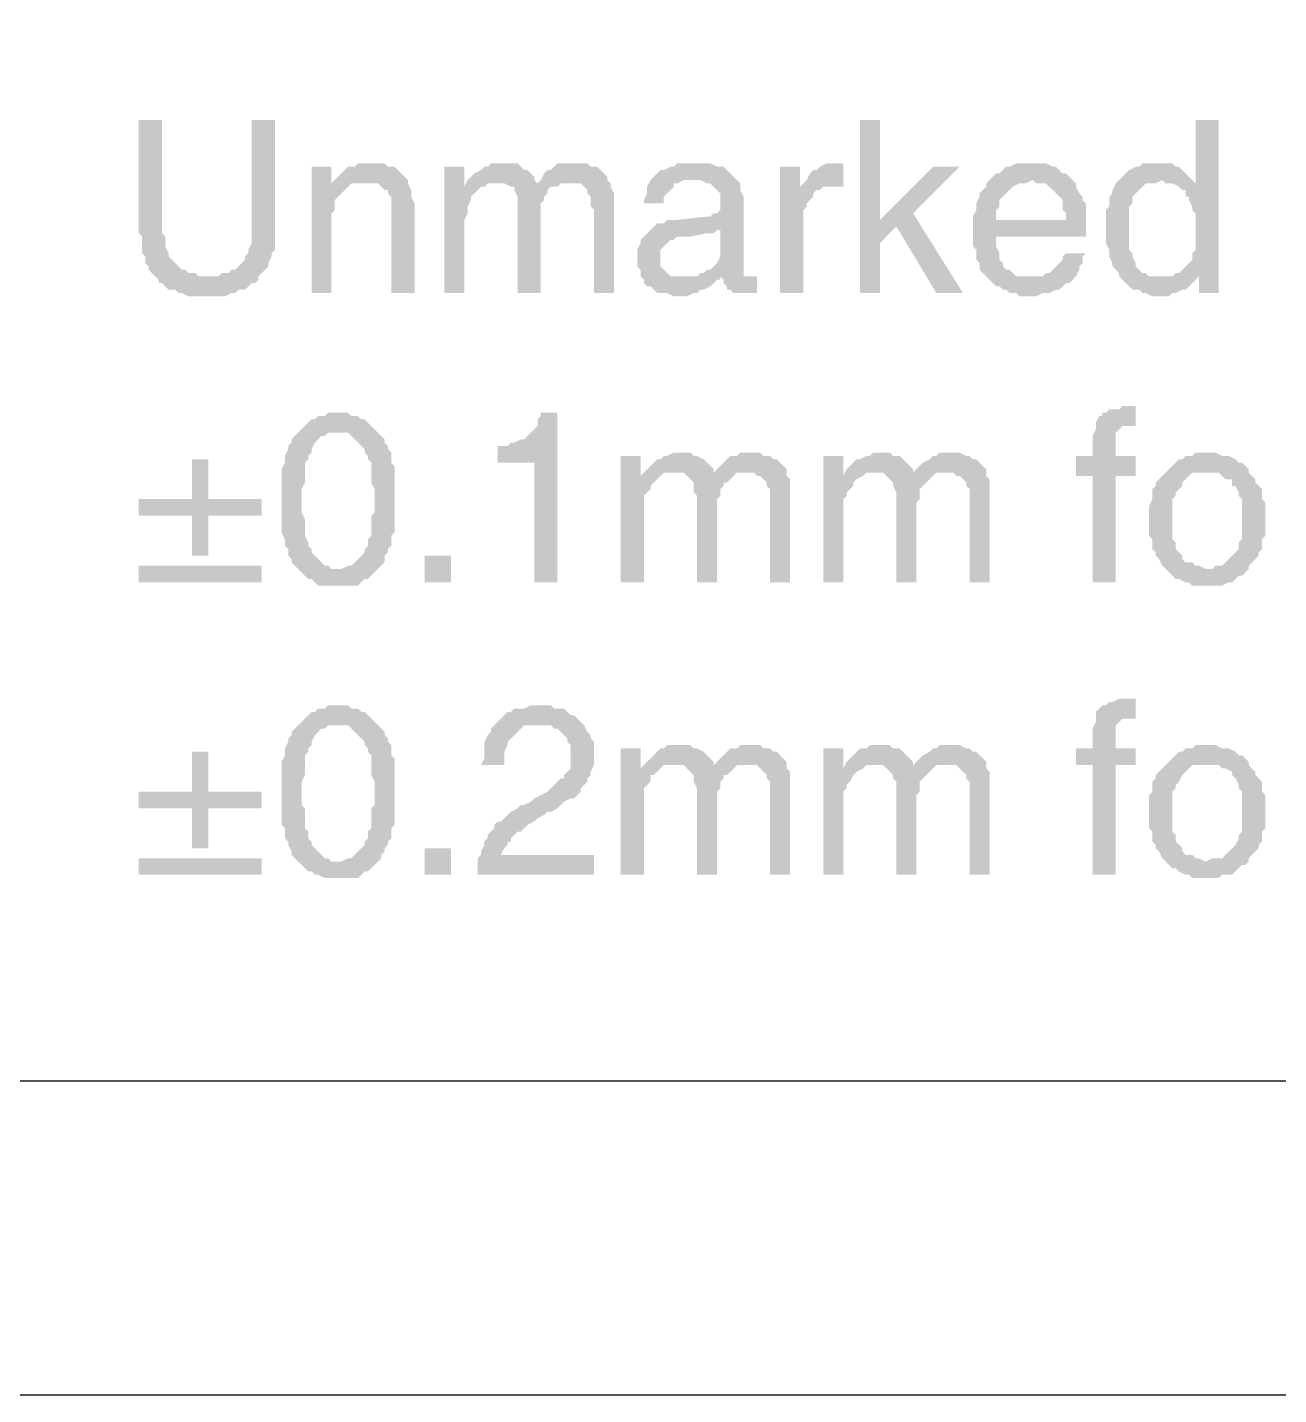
# Model space of a CAD drawing. Header units: inches. Extents: x 3613 to 8393, y -2205 to -794.
# Drawn here: x 8290.45 to 8307.44, y -1185.65 to -1167.08 of the extents above; entities that cross this region are included whole.
import ezdxf

# ---------------------------------------------------------------- set-up
doc = ezdxf.new("R2010")
doc.units = ezdxf.units.IN
doc.header["$MEASUREMENT"] = 0

msp = doc.modelspace()

# ---------------------------------------------------------------- hatches: boundary and pattern name
at = {"transparency": 33554559}
for points in [[(8292.28, -1168.343), (8291.964, -1168.343), (8291.964, -1169.878), (8292.009, -1169.923), (8292.009, -1170.149), (8292.054, -1170.194), (8292.054, -1170.284), (8292.1, -1170.329), (8292.1, -1170.374), (8292.145, -1170.419), (8292.19, -1170.464), (8292.912, -1170.464), (8292.777, -1170.464), (8292.731, -1170.419), (8292.641, -1170.419), (8292.596, -1170.374), (8292.551, -1170.374), (8292.506, -1170.329), (8292.461, -1170.284), (8292.461, -1170.284), (8292.415, -1170.239), (8292.37, -1170.194), (8292.37, -1170.149), (8292.325, -1170.058), (8292.325, -1169.923), (8292.28, -1169.878), (8292.28, -1169.787)], [(8293.815, -1168.343), (8293.499, -1168.343), (8293.499, -1170.013), (8293.454, -1170.103), (8293.454, -1170.149), (8293.408, -1170.194), (8293.408, -1170.239), (8293.363, -1170.284), (8293.318, -1170.329), (8293.273, -1170.374), (8293.228, -1170.374), (8293.183, -1170.419), (8293.092, -1170.419), (8293.047, -1170.464), (8292.19, -1170.464), (8292.235, -1170.51), (8292.235, -1170.555), (8292.28, -1170.555), (8292.325, -1170.6), (8292.37, -1170.645), (8292.461, -1170.645), (8292.506, -1170.69), (8292.551, -1170.69), (8292.641, -1170.735), (8293.138, -1170.735), (8293.228, -1170.69), (8293.273, -1170.69), (8293.318, -1170.645), (8293.408, -1170.645), (8293.454, -1170.6), (8293.499, -1170.555), (8293.544, -1170.555), (8293.589, -1170.51), (8293.589, -1170.464), (8293.634, -1170.419), (8293.679, -1170.374), (8293.724, -1170.329), (8293.724, -1170.284), (8293.769, -1170.194), (8293.769, -1170.149), (8293.815, -1170.103), (8293.815, -1169.833)], [(8302.029, -1168.343), (8301.758, -1168.343), (8301.758, -1170.69), (8302.029, -1170.69), (8302.029, -1170.013), (8302.254, -1169.787), (8302.029, -1169.697)], [(8306.632, -1168.343), (8306.316, -1168.343), (8306.316, -1169.201), (8306.091, -1169.246), (8306.136, -1169.291), (8306.181, -1169.291), (8306.181, -1169.381), (8306.226, -1169.381), (8306.226, -1169.426), (8306.271, -1169.517), (8306.271, -1169.562), (8306.316, -1169.607), (8306.316, -1170.103), (8306.271, -1170.149), (8306.271, -1170.239), (8306.226, -1170.284), (8306.181, -1170.329), (8306.181, -1170.329), (8306.136, -1170.374), (8306.091, -1170.419), (8306.045, -1170.419), (8306.361, -1170.464), (8306.361, -1170.69), (8306.632, -1170.69)], [(8294.582, -1168.975), (8294.311, -1168.975), (8294.311, -1170.69), (8294.582, -1170.69), (8294.582, -1169.742), (8294.582, -1169.607), (8294.627, -1169.562), (8294.627, -1169.426), (8294.672, -1169.381), (8294.717, -1169.336), (8294.717, -1169.336), (8294.762, -1169.291), (8294.807, -1169.246), (8294.582, -1169.201)], [(8295.078, -1168.93), (8294.943, -1168.93), (8294.898, -1168.975), (8294.807, -1168.975), (8294.762, -1169.02), (8294.717, -1169.065), (8294.672, -1169.111), (8294.627, -1169.156), (8294.582, -1169.201), (8294.807, -1169.246), (8294.853, -1169.201), (8295.033, -1169.201), (8295.62, -1169.156), (8295.575, -1169.111), (8295.53, -1169.065), (8295.53, -1169.065), (8295.484, -1169.02), (8295.439, -1168.975), (8295.349, -1168.975), (8295.304, -1168.93), (8295.169, -1168.93)], [(8296.387, -1168.975), (8296.116, -1168.975), (8296.116, -1170.69), (8296.387, -1170.69), (8296.387, -1169.697), (8296.432, -1169.607), (8296.432, -1169.517), (8296.477, -1169.426), (8296.477, -1169.381), (8296.523, -1169.336), (8296.568, -1169.291), (8296.613, -1169.246), (8296.658, -1169.246), (8296.387, -1169.246)], [(8296.884, -1168.93), (8296.748, -1168.93), (8296.703, -1168.975), (8296.658, -1168.975), (8296.613, -1169.02), (8296.523, -1169.065), (8296.477, -1169.111), (8296.432, -1169.156), (8296.387, -1169.246), (8296.658, -1169.246), (8296.703, -1169.201), (8296.838, -1169.201), (8297.335, -1169.156), (8297.335, -1169.111), (8297.29, -1169.065), (8297.245, -1169.02), (8297.199, -1169.02), (8297.154, -1168.975), (8297.109, -1168.93), (8296.974, -1168.93)], [(8297.831, -1168.93), (8297.651, -1168.93), (8297.606, -1168.975), (8297.561, -1169.02), (8297.515, -1169.02), (8297.47, -1169.065), (8297.425, -1169.156), (8297.38, -1169.201), (8296.929, -1169.201), (8297.019, -1169.246), (8297.064, -1169.246), (8297.064, -1169.291), (8297.109, -1169.381), (8297.109, -1170.69), (8297.425, -1170.69), (8297.425, -1169.697), (8297.425, -1169.472), (8297.47, -1169.426), (8297.47, -1169.381), (8297.515, -1169.336), (8297.515, -1169.291), (8297.561, -1169.246), (8297.651, -1169.246), (8297.696, -1169.201), (8297.831, -1169.201), (8298.328, -1169.156), (8298.328, -1169.111), (8298.283, -1169.065), (8298.283, -1169.065), (8298.238, -1169.02), (8298.192, -1168.975), (8298.102, -1168.975), (8298.057, -1168.93), (8297.922, -1168.93)], [(8299.546, -1168.93), (8299.276, -1168.93), (8299.23, -1168.975), (8299.185, -1168.975), (8299.095, -1169.02), (8299.05, -1169.02), (8299.005, -1169.065), (8299.005, -1169.065), (8298.96, -1169.111), (8298.915, -1169.156), (8298.869, -1169.246), (8298.869, -1169.336), (8298.824, -1169.426), (8298.824, -1169.472), (8299.095, -1169.472), (8299.095, -1169.381), (8299.14, -1169.336), (8299.185, -1169.291), (8299.23, -1169.246), (8299.23, -1169.201), (8299.276, -1169.201), (8299.366, -1169.156), (8300.088, -1169.156), (8300.043, -1169.111), (8299.998, -1169.065), (8299.953, -1169.02), (8299.907, -1168.975), (8299.817, -1168.975), (8299.727, -1168.93), (8299.591, -1168.93)], [(8300.945, -1168.975), (8300.675, -1168.975), (8300.675, -1170.69), (8300.991, -1170.69), (8300.991, -1169.562), (8301.036, -1169.517), (8301.036, -1169.472), (8301.081, -1169.426), (8301.126, -1169.381), (8301.126, -1169.336), (8301.171, -1169.291), (8301.216, -1169.291), (8300.945, -1169.246)], [(8301.442, -1168.93), (8301.307, -1168.93), (8301.216, -1168.975), (8301.171, -1169.02), (8301.126, -1169.02), (8301.081, -1169.065), (8301.036, -1169.156), (8301.036, -1169.156), (8300.991, -1169.201), (8301.487, -1169.246), (8301.532, -1169.246), (8301.532, -1168.93), (8301.487, -1168.93)], [(8303.112, -1168.975), (8302.751, -1168.975), (8302.029, -1169.697), (8302.254, -1169.787), (8302.796, -1170.69), (8303.157, -1170.69), (8302.48, -1169.607)], [(8304.105, -1168.93), (8303.879, -1168.93), (8303.789, -1168.975), (8303.744, -1168.975), (8303.699, -1169.02), (8303.653, -1169.065), (8303.608, -1169.065), (8303.563, -1169.111), (8303.518, -1169.156), (8304.105, -1169.156), (8304.15, -1169.201), (8304.285, -1169.201), (8304.33, -1169.246), (8304.376, -1169.291), (8304.421, -1169.336), (8304.421, -1169.336), (8304.466, -1169.381), (8304.511, -1169.426), (8304.511, -1169.562), (8304.556, -1169.607), (8304.556, -1169.697), (8303.292, -1169.697), (8303.292, -1170.058), (8303.337, -1170.103), (8303.337, -1170.239), (8303.383, -1170.284), (8303.383, -1170.374), (8303.428, -1170.419), (8303.473, -1170.464), (8303.518, -1170.51), (8303.518, -1170.51), (8303.563, -1170.555), (8303.608, -1170.6), (8303.653, -1170.6), (8303.699, -1170.645), (8303.744, -1170.645), (8303.789, -1170.69), (8303.879, -1170.69), (8303.924, -1170.735), (8304.15, -1170.735), (8304.24, -1170.69), (8304.33, -1170.69), (8304.421, -1170.645), (8304.466, -1170.645), (8304.511, -1170.6), (8304.556, -1170.555), (8304.601, -1170.555), (8304.646, -1170.51), (8304.105, -1170.464), (8303.879, -1170.464), (8303.834, -1170.419), (8303.789, -1170.374), (8303.744, -1170.374), (8303.699, -1170.329), (8303.699, -1170.284), (8303.653, -1170.239), (8303.653, -1170.149), (8303.608, -1170.058), (8303.608, -1169.923), (8304.827, -1169.923), (8304.827, -1169.472), (8304.782, -1169.426), (8304.782, -1169.381), (8304.737, -1169.336), (8304.691, -1169.246), (8304.691, -1169.201), (8304.646, -1169.156), (8304.601, -1169.111), (8304.556, -1169.065), (8304.511, -1169.065), (8304.466, -1169.02), (8304.421, -1168.975), (8304.376, -1168.975), (8304.285, -1168.93), (8304.15, -1168.93)], [(8305.82, -1168.93), (8305.594, -1168.93), (8305.549, -1168.975), (8305.504, -1168.975), (8305.414, -1169.02), (8305.368, -1169.065), (8305.323, -1169.111), (8305.278, -1169.156), (8305.865, -1169.156), (8305.91, -1169.201), (8306, -1169.201), (8306.091, -1169.246), (8306.316, -1169.201), (8306.316, -1169.201), (8306.271, -1169.156), (8306.226, -1169.111), (8306.181, -1169.065), (8306.136, -1169.02), (8306.091, -1168.975), (8306.045, -1168.975), (8306, -1168.93), (8305.865, -1168.93)], [(8295.62, -1169.156), (8295.033, -1169.201), (8295.214, -1169.201), (8295.259, -1169.246), (8295.304, -1169.291), (8295.349, -1169.291), (8295.349, -1169.336), (8295.394, -1169.381), (8295.394, -1170.69), (8295.71, -1170.69), (8295.71, -1169.472), (8295.665, -1169.381), (8295.665, -1169.291), (8295.62, -1169.201)], [(8298.328, -1169.156), (8297.831, -1169.201), (8297.967, -1169.201), (8298.012, -1169.246), (8298.057, -1169.291), (8298.057, -1169.336), (8298.102, -1169.381), (8298.102, -1169.517), (8298.147, -1169.562), (8298.147, -1170.69), (8298.418, -1170.69), (8298.418, -1169.472), (8298.418, -1169.336), (8298.373, -1169.246), (8298.373, -1169.201)], [(8300.088, -1169.156), (8299.501, -1169.156), (8299.591, -1169.156), (8299.682, -1169.201), (8299.727, -1169.201), (8299.772, -1169.246), (8299.817, -1169.291), (8299.862, -1169.336), (8299.862, -1169.562), (8299.817, -1169.607), (8299.772, -1169.607), (8299.727, -1169.652), (8299.682, -1169.652), (8299.276, -1169.697), (8299.14, -1169.697), (8299.095, -1169.742), (8299.005, -1169.742), (8298.96, -1169.787), (8299.862, -1169.833), (8299.862, -1170.103), (8299.862, -1170.194), (8299.817, -1170.284), (8299.772, -1170.329), (8299.727, -1170.374), (8299.682, -1170.374), (8299.637, -1170.419), (8299.591, -1170.419), (8299.546, -1170.464), (8299.321, -1170.464), (8298.824, -1170.51), (8298.824, -1170.555), (8298.869, -1170.6), (8298.915, -1170.6), (8298.96, -1170.645), (8299.005, -1170.69), (8299.14, -1170.69), (8299.23, -1170.735), (8299.411, -1170.735), (8299.501, -1170.69), (8299.546, -1170.69), (8299.591, -1170.645), (8299.637, -1170.645), (8299.727, -1170.6), (8299.772, -1170.555), (8299.817, -1170.51), (8299.862, -1170.51), (8299.862, -1170.464), (8300.178, -1170.464), (8300.178, -1169.381), (8300.133, -1169.291), (8300.133, -1169.201)], [(8300.991, -1169.201), (8300.945, -1169.246), (8301.216, -1169.291), (8301.261, -1169.246), (8301.487, -1169.246)], [(8303.518, -1169.156), (8303.473, -1169.201), (8303.473, -1169.246), (8303.428, -1169.291), (8303.383, -1169.336), (8303.383, -1169.381), (8303.337, -1169.472), (8303.337, -1169.562), (8303.292, -1169.652), (8303.292, -1169.697), (8303.608, -1169.697), (8303.608, -1169.562), (8303.653, -1169.517), (8303.653, -1169.426), (8303.699, -1169.381), (8303.744, -1169.336), (8303.744, -1169.336), (8303.789, -1169.291), (8303.834, -1169.246), (8303.924, -1169.201), (8304.014, -1169.201), (8304.105, -1169.156)], [(8305.278, -1169.156), (8305.233, -1169.201), (8305.188, -1169.291), (8305.188, -1169.336), (8305.143, -1169.381), (8305.143, -1169.517), (8305.098, -1169.562), (8305.098, -1170.013), (8305.143, -1170.103), (8305.143, -1170.194), (8305.188, -1170.284), (8305.188, -1170.329), (8305.233, -1170.374), (8305.278, -1170.419), (8305.278, -1170.464), (8305.323, -1170.51), (8305.368, -1170.555), (8305.414, -1170.6), (8305.459, -1170.645), (8305.549, -1170.645), (8305.594, -1170.69), (8305.639, -1170.69), (8305.729, -1170.735), (8305.955, -1170.735), (8306, -1170.69), (8306.045, -1170.69), (8306.136, -1170.645), (8306.181, -1170.645), (8306.226, -1170.6), (8306.271, -1170.555), (8306.316, -1170.51), (8305.865, -1170.464), (8305.684, -1170.464), (8305.639, -1170.419), (8305.594, -1170.419), (8305.549, -1170.374), (8305.504, -1170.329), (8305.504, -1170.284), (8305.459, -1170.194), (8305.459, -1170.149), (8305.414, -1170.103), (8305.414, -1169.517), (8305.459, -1169.472), (8305.459, -1169.381), (8305.504, -1169.336), (8305.504, -1169.336), (8305.549, -1169.291), (8305.594, -1169.246), (8305.639, -1169.201), (8305.775, -1169.201), (8305.865, -1169.156)], [(8298.96, -1169.787), (8298.915, -1169.833), (8298.869, -1169.878), (8298.869, -1169.878), (8298.824, -1169.923), (8298.779, -1169.968), (8298.779, -1170.013), (8298.734, -1170.103), (8298.734, -1170.239), (8298.734, -1170.329), (8298.779, -1170.374), (8298.779, -1170.464), (8298.824, -1170.51), (8299.321, -1170.464), (8299.185, -1170.464), (8299.14, -1170.419), (8299.095, -1170.374), (8299.05, -1170.329), (8299.05, -1170.103), (8299.095, -1170.058), (8299.14, -1170.013), (8299.185, -1169.968), (8299.23, -1169.968), (8299.276, -1169.923), (8299.456, -1169.923), (8299.682, -1169.878), (8299.772, -1169.878), (8299.817, -1169.833), (8299.862, -1169.833)], [(8304.827, -1170.149), (8304.556, -1170.149), (8304.511, -1170.194), (8304.511, -1170.239), (8304.466, -1170.284), (8304.421, -1170.329), (8304.376, -1170.374), (8304.33, -1170.419), (8304.285, -1170.419), (8304.24, -1170.464), (8304.105, -1170.464), (8304.646, -1170.51), (8304.691, -1170.464), (8304.737, -1170.374), (8304.737, -1170.329), (8304.782, -1170.284), (8304.782, -1170.194)], [(8300.178, -1170.464), (8299.862, -1170.464), (8299.907, -1170.51), (8300.268, -1170.464), (8300.268, -1170.464)], [(8300.359, -1170.464), (8300.268, -1170.464), (8299.907, -1170.51), (8299.907, -1170.555), (8299.953, -1170.6), (8299.953, -1170.645), (8299.998, -1170.645), (8300.043, -1170.69), (8300.359, -1170.69)], [(8306.045, -1170.419), (8306, -1170.464), (8305.865, -1170.464), (8306.316, -1170.51), (8306.361, -1170.464)], [(8294.672, -1172.315), (8294.537, -1172.315), (8294.492, -1172.36), (8294.401, -1172.36), (8294.356, -1172.405), (8294.311, -1172.405), (8294.266, -1172.45), (8294.221, -1172.495), (8294.176, -1172.541), (8294.13, -1172.586), (8294.807, -1172.586), (8294.853, -1172.631), (8294.898, -1172.676), (8294.943, -1172.721), (8294.988, -1172.766), (8295.033, -1172.811), (8295.033, -1172.856), (8295.078, -1172.902), (8295.078, -1172.947), (8295.123, -1172.992), (8295.123, -1173.263), (8295.169, -1173.353), (8295.169, -1173.669), (8295.123, -1173.714), (8295.123, -1173.985), (8295.078, -1174.03), (8295.078, -1174.12), (8295.033, -1174.165), (8295.033, -1174.21), (8295.033, -1174.21), (8294.988, -1174.256), (8294.943, -1174.301), (8294.898, -1174.346), (8294.853, -1174.391), (8294.807, -1174.391), (8294.717, -1174.436), (8294.13, -1174.436), (8294.176, -1174.481), (8294.221, -1174.526), (8294.266, -1174.572), (8294.311, -1174.572), (8294.356, -1174.617), (8294.401, -1174.662), (8294.943, -1174.662), (8294.988, -1174.617), (8295.033, -1174.572), (8295.078, -1174.572), (8295.123, -1174.526), (8295.169, -1174.481), (8295.214, -1174.436), (8295.259, -1174.391), (8295.259, -1174.391), (8295.304, -1174.346), (8295.304, -1174.256), (8295.349, -1174.21), (8295.349, -1174.165), (8295.394, -1174.12), (8295.394, -1173.985), (8295.439, -1173.94), (8295.439, -1173.488), (8295.439, -1173.037), (8295.394, -1172.992), (8295.394, -1172.856), (8295.349, -1172.811), (8295.349, -1172.766), (8295.304, -1172.721), (8295.304, -1172.676), (8295.259, -1172.631), (8295.259, -1172.631), (8295.214, -1172.586), (8295.169, -1172.541), (8295.123, -1172.495), (8295.078, -1172.45), (8295.033, -1172.405), (8294.988, -1172.405), (8294.943, -1172.36), (8294.853, -1172.36), (8294.807, -1172.315), (8294.717, -1172.315)], [(8297.651, -1172.315), (8297.425, -1172.315), (8297.425, -1172.36), (8297.38, -1172.405), (8297.38, -1172.495), (8297.335, -1172.541), (8297.29, -1172.586), (8297.245, -1172.631), (8297.199, -1172.676), (8297.154, -1172.676), (8297.064, -1172.721), (8297.019, -1172.721), (8296.974, -1172.766), (8296.838, -1172.766), (8296.838, -1172.992), (8297.335, -1172.992), (8297.335, -1174.617), (8297.651, -1174.617)], [(8305.368, -1172.225), (8305.323, -1172.225), (8305.278, -1172.27), (8305.143, -1172.27), (8305.098, -1172.315), (8305.052, -1172.315), (8305.052, -1172.36), (8305.007, -1172.36), (8304.962, -1172.45), (8304.962, -1172.495), (8305.504, -1172.495), (8305.504, -1172.225)], [(8294.13, -1172.586), (8294.085, -1172.631), (8294.085, -1172.631), (8294.04, -1172.676), (8294.04, -1172.721), (8293.995, -1172.766), (8293.995, -1172.811), (8293.95, -1172.902), (8293.95, -1172.992), (8293.905, -1173.082), (8293.905, -1173.94), (8293.95, -1174.03), (8293.95, -1174.12), (8293.995, -1174.165), (8293.995, -1174.256), (8294.04, -1174.301), (8294.04, -1174.346), (8294.085, -1174.391), (8294.13, -1174.436), (8294.672, -1174.436), (8294.582, -1174.436), (8294.537, -1174.391), (8294.492, -1174.391), (8294.446, -1174.346), (8294.401, -1174.301), (8294.356, -1174.256), (8294.311, -1174.21), (8294.311, -1174.165), (8294.266, -1174.12), (8294.266, -1174.075), (8294.221, -1173.985), (8294.221, -1173.759), (8294.176, -1173.669), (8294.176, -1173.353), (8294.221, -1173.263), (8294.221, -1172.992), (8294.266, -1172.947), (8294.266, -1172.902), (8294.311, -1172.856), (8294.311, -1172.811), (8294.311, -1172.811), (8294.356, -1172.721), (8294.401, -1172.676), (8294.446, -1172.631), (8294.492, -1172.631), (8294.537, -1172.586), (8294.672, -1172.586)], [(8304.962, -1172.495), (8304.962, -1172.541), (8304.917, -1172.631), (8304.917, -1172.902), (8304.691, -1172.902), (8304.691, -1173.172), (8304.917, -1173.172), (8304.917, -1174.617), (8305.233, -1174.617), (8305.233, -1173.172), (8305.504, -1173.172), (8305.504, -1172.902), (8305.233, -1172.902), (8305.233, -1172.586), (8305.278, -1172.541), (8305.278, -1172.541), (8305.323, -1172.495), (8305.414, -1172.495)], [(8292.912, -1172.947), (8292.686, -1172.947), (8292.686, -1173.488), (8291.964, -1173.488), (8291.964, -1173.714), (8292.686, -1173.714), (8292.686, -1174.256), (8292.912, -1174.256), (8292.912, -1173.714), (8293.634, -1173.714), (8293.634, -1173.488), (8292.912, -1173.488)], [(8298.779, -1172.902), (8298.508, -1172.902), (8298.508, -1174.617), (8298.824, -1174.617), (8298.824, -1173.443), (8298.869, -1173.398), (8298.915, -1173.353), (8298.915, -1173.308), (8298.96, -1173.263), (8299.005, -1173.218), (8299.05, -1173.172), (8298.779, -1173.172)], [(8299.321, -1172.856), (8299.23, -1172.856), (8299.14, -1172.902), (8299.095, -1172.902), (8299.05, -1172.947), (8299.005, -1172.947), (8298.96, -1172.992), (8298.915, -1173.037), (8298.869, -1173.082), (8298.779, -1173.172), (8299.05, -1173.172), (8299.095, -1173.127), (8299.23, -1173.127), (8299.772, -1173.082), (8299.727, -1173.037), (8299.682, -1172.992), (8299.682, -1172.992), (8299.637, -1172.947), (8299.546, -1172.902), (8299.501, -1172.902), (8299.456, -1172.856), (8299.366, -1172.856)], [(8300.268, -1172.856), (8300.133, -1172.856), (8300.088, -1172.902), (8299.998, -1172.902), (8299.953, -1172.947), (8299.907, -1172.992), (8299.862, -1173.037), (8299.817, -1173.082), (8299.772, -1173.127), (8299.366, -1173.127), (8299.411, -1173.172), (8299.456, -1173.218), (8299.456, -1173.218), (8299.501, -1173.263), (8299.501, -1173.398), (8299.546, -1173.443), (8299.546, -1174.617), (8299.817, -1174.617), (8299.817, -1173.488), (8299.862, -1173.443), (8299.862, -1173.353), (8299.907, -1173.308), (8299.907, -1173.263), (8299.953, -1173.263), (8299.998, -1173.218), (8300.043, -1173.172), (8300.088, -1173.127), (8300.223, -1173.127), (8300.765, -1173.082), (8300.72, -1173.037), (8300.675, -1172.992), (8300.675, -1172.992), (8300.63, -1172.947), (8300.584, -1172.947), (8300.539, -1172.902), (8300.449, -1172.902), (8300.404, -1172.856), (8300.314, -1172.856)], [(8301.532, -1172.902), (8301.261, -1172.902), (8301.261, -1174.617), (8301.532, -1174.617), (8301.532, -1173.488), (8301.577, -1173.443), (8301.577, -1173.398), (8301.622, -1173.353), (8301.668, -1173.308), (8301.668, -1173.263), (8301.713, -1173.218), (8301.803, -1173.172), (8301.532, -1173.172)], [(8302.029, -1172.856), (8301.938, -1172.856), (8301.893, -1172.902), (8301.848, -1172.902), (8301.758, -1172.947), (8301.713, -1172.947), (8301.668, -1172.992), (8301.622, -1173.037), (8301.577, -1173.082), (8301.532, -1173.172), (8301.803, -1173.172), (8301.848, -1173.127), (8301.983, -1173.127), (8302.48, -1173.082), (8302.435, -1173.037), (8302.39, -1172.992), (8302.39, -1172.992), (8302.345, -1172.947), (8302.299, -1172.902), (8302.209, -1172.902), (8302.164, -1172.856), (8302.119, -1172.856)], [(8302.976, -1172.856), (8302.841, -1172.856), (8302.796, -1172.902), (8302.751, -1172.902), (8302.706, -1172.947), (8302.615, -1172.992), (8302.57, -1173.037), (8302.525, -1173.082), (8302.48, -1173.127), (8302.074, -1173.127), (8302.119, -1173.172), (8302.164, -1173.218), (8302.164, -1173.218), (8302.209, -1173.263), (8302.209, -1173.308), (8302.254, -1173.398), (8302.254, -1174.617), (8302.525, -1174.617), (8302.525, -1173.533), (8302.57, -1173.488), (8302.57, -1173.353), (8302.615, -1173.308), (8302.66, -1173.263), (8302.66, -1173.263), (8302.706, -1173.218), (8302.751, -1173.172), (8302.796, -1173.127), (8302.931, -1173.127), (8303.473, -1173.082), (8303.428, -1173.037), (8303.383, -1172.992), (8303.383, -1172.992), (8303.337, -1172.947), (8303.292, -1172.947), (8303.247, -1172.902), (8303.202, -1172.902), (8303.112, -1172.856), (8303.067, -1172.856)], [(8306.452, -1172.856), (8306.316, -1172.856), (8306.271, -1172.902), (8306.181, -1172.902), (8306.136, -1172.947), (8306.091, -1172.947), (8306.045, -1172.992), (8306, -1173.037), (8305.955, -1173.082), (8305.91, -1173.127), (8305.91, -1173.127), (8305.865, -1173.172), (8305.82, -1173.218), (8305.775, -1173.263), (8305.775, -1173.308), (8305.729, -1173.353), (8305.729, -1173.488), (8305.684, -1173.579), (8305.684, -1173.759), (8305.684, -1173.985), (8305.729, -1174.03), (8305.729, -1174.165), (8305.775, -1174.21), (8305.775, -1174.256), (8305.82, -1174.301), (8305.865, -1174.391), (8305.91, -1174.436), (8306.452, -1174.436), (8306.361, -1174.391), (8306.316, -1174.391), (8306.271, -1174.346), (8306.181, -1174.346), (8306.136, -1174.301), (8306.136, -1174.256), (8306.091, -1174.21), (8306.045, -1174.165), (8306.045, -1174.075), (8306, -1174.03), (8306, -1173.488), (8306.045, -1173.443), (8306.045, -1173.398), (8306.091, -1173.353), (8306.136, -1173.308), (8306.136, -1173.263), (8306.181, -1173.218), (8306.226, -1173.172), (8306.271, -1173.127), (8306.452, -1173.127), (8307.038, -1173.082), (8306.993, -1173.037), (8306.948, -1172.992), (8306.903, -1172.992), (8306.858, -1172.947), (8306.768, -1172.902), (8306.677, -1172.902), (8306.587, -1172.856), (8306.542, -1172.856)], [(8300.765, -1173.082), (8300.223, -1173.127), (8300.314, -1173.127), (8300.359, -1173.172), (8300.404, -1173.172), (8300.449, -1173.218), (8300.494, -1173.263), (8300.494, -1173.308), (8300.539, -1173.353), (8300.539, -1174.617), (8300.81, -1174.617), (8300.81, -1173.218), (8300.765, -1173.172)], [(8303.473, -1173.082), (8302.931, -1173.127), (8303.022, -1173.127), (8303.067, -1173.172), (8303.112, -1173.172), (8303.157, -1173.218), (8303.202, -1173.263), (8303.202, -1173.308), (8303.247, -1173.353), (8303.247, -1174.617), (8303.518, -1174.617), (8303.518, -1173.218), (8303.473, -1173.172)], [(8307.038, -1173.082), (8306.452, -1173.127), (8306.632, -1173.127), (8306.677, -1173.172), (8306.722, -1173.218), (8306.813, -1173.218), (8306.813, -1173.308), (8306.858, -1173.308), (8306.903, -1173.398), (8306.903, -1173.443), (8306.948, -1173.488), (8306.948, -1174.03), (8306.903, -1174.075), (8306.903, -1174.165), (8306.858, -1174.21), (8306.813, -1174.256), (8306.813, -1174.256), (8306.768, -1174.301), (8306.722, -1174.346), (8306.677, -1174.391), (8306.587, -1174.391), (8306.542, -1174.436), (8305.91, -1174.436), (8305.955, -1174.481), (8306, -1174.526), (8306.045, -1174.572), (8306.091, -1174.572), (8306.181, -1174.617), (8306.226, -1174.617), (8306.271, -1174.662), (8306.677, -1174.662), (8306.768, -1174.617), (8306.813, -1174.617), (8306.858, -1174.572), (8306.903, -1174.526), (8306.948, -1174.526), (8306.993, -1174.481), (8307.038, -1174.436), (8307.038, -1174.391), (8307.083, -1174.346), (8307.129, -1174.301), (8307.174, -1174.256), (8307.174, -1174.21), (8307.219, -1174.165), (8307.219, -1174.03), (8307.264, -1173.985), (8307.264, -1173.759), (8307.264, -1173.533), (8307.219, -1173.488), (8307.219, -1173.353), (8307.174, -1173.308), (8307.129, -1173.263), (8307.129, -1173.218), (8307.083, -1173.172), (8307.038, -1173.127)], [(8296.207, -1174.617), (8296.207, -1174.256), (8295.846, -1174.256), (8295.846, -1174.617)], [(8293.634, -1174.617), (8293.634, -1174.391), (8291.964, -1174.391), (8291.964, -1174.617)], [(8294.672, -1176.287), (8294.537, -1176.287), (8294.492, -1176.332), (8294.401, -1176.332), (8294.356, -1176.377), (8294.311, -1176.377), (8294.266, -1176.422), (8294.221, -1176.467), (8294.176, -1176.512), (8294.13, -1176.557), (8294.807, -1176.557), (8294.853, -1176.602), (8294.898, -1176.648), (8294.943, -1176.693), (8294.988, -1176.738), (8295.033, -1176.783), (8295.033, -1176.828), (8295.078, -1176.873), (8295.078, -1176.918), (8295.123, -1176.964), (8295.123, -1177.234), (8295.169, -1177.325), (8295.169, -1177.64), (8295.123, -1177.686), (8295.123, -1177.956), (8295.078, -1178.002), (8295.078, -1178.092), (8295.033, -1178.137), (8295.033, -1178.182), (8295.033, -1178.182), (8294.988, -1178.227), (8294.943, -1178.272), (8294.898, -1178.317), (8294.853, -1178.363), (8294.807, -1178.363), (8294.717, -1178.408), (8294.13, -1178.408), (8294.176, -1178.453), (8294.221, -1178.498), (8294.266, -1178.543), (8294.311, -1178.543), (8294.356, -1178.588), (8294.401, -1178.588), (8294.492, -1178.633), (8294.943, -1178.633), (8294.988, -1178.588), (8295.033, -1178.543), (8295.078, -1178.543), (8295.123, -1178.498), (8295.169, -1178.453), (8295.214, -1178.408), (8295.259, -1178.363), (8295.259, -1178.317), (8295.304, -1178.272), (8295.304, -1178.227), (8295.349, -1178.182), (8295.349, -1178.137), (8295.394, -1178.092), (8295.394, -1177.956), (8295.439, -1177.911), (8295.439, -1177.46), (8295.439, -1177.009), (8295.394, -1176.964), (8295.394, -1176.828), (8295.349, -1176.783), (8295.349, -1176.738), (8295.304, -1176.693), (8295.304, -1176.648), (8295.259, -1176.602), (8295.259, -1176.602), (8295.214, -1176.557), (8295.169, -1176.512), (8295.123, -1176.467), (8295.078, -1176.422), (8295.033, -1176.377), (8294.988, -1176.377), (8294.943, -1176.332), (8294.853, -1176.332), (8294.807, -1176.287), (8294.717, -1176.287)], [(8297.425, -1176.287), (8297.29, -1176.287), (8297.199, -1176.332), (8297.064, -1176.332), (8297.019, -1176.377), (8296.974, -1176.377), (8296.929, -1176.422), (8296.884, -1176.467), (8296.838, -1176.512), (8296.838, -1176.512), (8296.793, -1176.557), (8296.748, -1176.602), (8296.748, -1176.648), (8296.703, -1176.693), (8296.658, -1176.783), (8296.658, -1177.009), (8296.613, -1177.099), (8296.929, -1177.099), (8296.929, -1176.918), (8296.974, -1176.828), (8296.974, -1176.783), (8297.019, -1176.738), (8297.064, -1176.693), (8297.109, -1176.648), (8297.154, -1176.602), (8297.199, -1176.557), (8297.38, -1176.557), (8297.967, -1176.512), (8297.922, -1176.467), (8297.876, -1176.422), (8297.831, -1176.422), (8297.786, -1176.377), (8297.741, -1176.332), (8297.606, -1176.332), (8297.561, -1176.287), (8297.47, -1176.287)], [(8305.368, -1176.196), (8305.278, -1176.196), (8305.188, -1176.241), (8305.143, -1176.241), (8305.098, -1176.287), (8305.052, -1176.287), (8305.007, -1176.332), (8304.962, -1176.377), (8304.962, -1176.467), (8305.504, -1176.467), (8305.504, -1176.196)], [(8304.962, -1176.467), (8304.962, -1176.512), (8304.917, -1176.602), (8304.917, -1176.873), (8304.691, -1176.873), (8304.691, -1177.099), (8304.917, -1177.099), (8304.917, -1178.588), (8305.233, -1178.588), (8305.233, -1177.099), (8305.504, -1177.099), (8305.504, -1176.873), (8305.233, -1176.873), (8305.233, -1176.557), (8305.278, -1176.512), (8305.278, -1176.512), (8305.323, -1176.467), (8305.414, -1176.467)], [(8294.13, -1176.557), (8294.085, -1176.602), (8294.085, -1176.602), (8294.04, -1176.648), (8294.04, -1176.693), (8293.995, -1176.738), (8293.995, -1176.783), (8293.95, -1176.873), (8293.95, -1176.964), (8293.905, -1177.054), (8293.905, -1177.911), (8293.95, -1177.956), (8293.95, -1178.092), (8293.995, -1178.137), (8293.995, -1178.182), (8294.04, -1178.272), (8294.04, -1178.317), (8294.085, -1178.363), (8294.13, -1178.408), (8294.672, -1178.408), (8294.582, -1178.408), (8294.537, -1178.363), (8294.492, -1178.363), (8294.446, -1178.317), (8294.401, -1178.272), (8294.356, -1178.227), (8294.311, -1178.182), (8294.311, -1178.137), (8294.266, -1178.092), (8294.266, -1178.002), (8294.221, -1177.956), (8294.221, -1177.686), (8294.176, -1177.64), (8294.176, -1177.325), (8294.221, -1177.234), (8294.221, -1176.964), (8294.266, -1176.918), (8294.266, -1176.873), (8294.311, -1176.828), (8294.311, -1176.783), (8294.311, -1176.783), (8294.356, -1176.693), (8294.401, -1176.648), (8294.446, -1176.602), (8294.492, -1176.602), (8294.537, -1176.557), (8294.672, -1176.557)], [(8297.967, -1176.512), (8297.38, -1176.557), (8297.561, -1176.557), (8297.606, -1176.602), (8297.651, -1176.602), (8297.696, -1176.648), (8297.741, -1176.693), (8297.786, -1176.738), (8297.786, -1176.783), (8297.831, -1176.828), (8297.831, -1177.144), (8297.786, -1177.189), (8297.741, -1177.234), (8297.741, -1177.279), (8297.696, -1177.279), (8297.651, -1177.325), (8297.606, -1177.37), (8297.561, -1177.415), (8297.515, -1177.46), (8297.425, -1177.505), (8297.425, -1177.505), (8297.335, -1177.55), (8297.29, -1177.595), (8297.199, -1177.64), (8297.154, -1177.64), (8297.109, -1177.686), (8297.019, -1177.731), (8296.974, -1177.776), (8296.929, -1177.821), (8296.884, -1177.866), (8296.838, -1177.866), (8296.793, -1177.911), (8296.793, -1177.956), (8296.748, -1178.002), (8296.703, -1178.047), (8296.703, -1178.092), (8296.658, -1178.137), (8296.658, -1178.182), (8296.613, -1178.272), (8296.613, -1178.317), (8296.568, -1178.363), (8296.568, -1178.588), (8298.147, -1178.588), (8298.147, -1178.317), (8296.884, -1178.317), (8296.929, -1178.227), (8296.974, -1178.182), (8296.974, -1178.137), (8297.019, -1178.137), (8297.019, -1178.092), (8297.064, -1178.047), (8297.109, -1178.002), (8297.154, -1178.002), (8297.199, -1177.956), (8297.245, -1177.911), (8297.335, -1177.866), (8297.38, -1177.821), (8297.47, -1177.776), (8297.515, -1177.731), (8297.561, -1177.731), (8297.651, -1177.686), (8297.696, -1177.64), (8297.741, -1177.595), (8297.831, -1177.55), (8297.876, -1177.55), (8297.922, -1177.505), (8297.967, -1177.46), (8297.967, -1177.415), (8298.012, -1177.37), (8298.057, -1177.325), (8298.057, -1177.279), (8298.102, -1177.234), (8298.102, -1177.189), (8298.147, -1177.099), (8298.147, -1176.783), (8298.102, -1176.738), (8298.102, -1176.693), (8298.057, -1176.648), (8298.012, -1176.557)], [(8299.321, -1176.828), (8299.14, -1176.828), (8299.095, -1176.873), (8299.05, -1176.873), (8299.005, -1176.918), (8298.96, -1176.964), (8298.915, -1177.009), (8298.869, -1177.054), (8298.779, -1177.144), (8299.05, -1177.144), (8299.095, -1177.099), (8299.23, -1177.099), (8299.772, -1177.054), (8299.727, -1177.009), (8299.682, -1176.964), (8299.682, -1176.964), (8299.637, -1176.918), (8299.546, -1176.873), (8299.501, -1176.873), (8299.456, -1176.828), (8299.366, -1176.828)], [(8300.268, -1176.828), (8300.133, -1176.828), (8300.088, -1176.873), (8299.998, -1176.873), (8299.953, -1176.918), (8299.907, -1176.964), (8299.862, -1177.009), (8299.817, -1177.054), (8299.772, -1177.099), (8299.366, -1177.099), (8299.411, -1177.144), (8299.456, -1177.189), (8299.456, -1177.189), (8299.501, -1177.234), (8299.501, -1177.325), (8299.546, -1177.415), (8299.546, -1178.588), (8299.817, -1178.588), (8299.817, -1177.46), (8299.862, -1177.415), (8299.862, -1177.325), (8299.907, -1177.279), (8299.907, -1177.234), (8299.953, -1177.234), (8299.998, -1177.189), (8300.043, -1177.144), (8300.088, -1177.099), (8300.223, -1177.099), (8300.765, -1177.054), (8300.72, -1177.009), (8300.675, -1176.964), (8300.675, -1176.964), (8300.63, -1176.918), (8300.584, -1176.918), (8300.539, -1176.873), (8300.449, -1176.873), (8300.404, -1176.828), (8300.314, -1176.828)], [(8302.029, -1176.828), (8301.893, -1176.828), (8301.848, -1176.873), (8301.758, -1176.873), (8301.713, -1176.918), (8301.668, -1176.964), (8301.622, -1177.009), (8301.577, -1177.054), (8301.532, -1177.144), (8301.803, -1177.144), (8301.848, -1177.099), (8301.983, -1177.099), (8302.48, -1177.054), (8302.435, -1177.009), (8302.39, -1176.964), (8302.39, -1176.964), (8302.345, -1176.918), (8302.299, -1176.873), (8302.209, -1176.873), (8302.164, -1176.828), (8302.119, -1176.828)], [(8302.976, -1176.828), (8302.841, -1176.828), (8302.796, -1176.873), (8302.751, -1176.873), (8302.706, -1176.918), (8302.615, -1176.964), (8302.57, -1177.009), (8302.525, -1177.054), (8302.48, -1177.099), (8302.074, -1177.099), (8302.119, -1177.144), (8302.164, -1177.189), (8302.164, -1177.189), (8302.209, -1177.234), (8302.209, -1177.279), (8302.254, -1177.325), (8302.254, -1178.588), (8302.525, -1178.588), (8302.525, -1177.505), (8302.57, -1177.46), (8302.57, -1177.325), (8302.615, -1177.279), (8302.66, -1177.234), (8302.66, -1177.234), (8302.706, -1177.189), (8302.751, -1177.144), (8302.796, -1177.099), (8302.931, -1177.099), (8303.473, -1177.054), (8303.428, -1177.009), (8303.383, -1176.964), (8303.383, -1176.964), (8303.337, -1176.918), (8303.292, -1176.918), (8303.247, -1176.873), (8303.202, -1176.873), (8303.112, -1176.828), (8303.067, -1176.828)], [(8306.452, -1176.828), (8306.316, -1176.828), (8306.271, -1176.873), (8306.181, -1176.873), (8306.136, -1176.918), (8306.091, -1176.918), (8306.045, -1176.964), (8306, -1177.009), (8305.955, -1177.054), (8305.91, -1177.099), (8305.91, -1177.099), (8305.865, -1177.144), (8305.82, -1177.189), (8305.775, -1177.234), (8305.775, -1177.279), (8305.729, -1177.325), (8305.729, -1177.46), (8305.684, -1177.505), (8305.684, -1177.731), (8305.684, -1177.956), (8305.729, -1178.002), (8305.729, -1178.137), (8305.775, -1178.182), (8305.775, -1178.227), (8305.82, -1178.272), (8305.865, -1178.363), (8305.91, -1178.408), (8306.452, -1178.408), (8306.361, -1178.363), (8306.316, -1178.363), (8306.271, -1178.317), (8306.181, -1178.317), (8306.136, -1178.272), (8306.136, -1178.227), (8306.091, -1178.182), (8306.045, -1178.137), (8306.045, -1178.047), (8306, -1178.002), (8306, -1177.46), (8306.045, -1177.415), (8306.045, -1177.37), (8306.091, -1177.325), (8306.136, -1177.234), (8306.136, -1177.234), (8306.181, -1177.189), (8306.226, -1177.144), (8306.271, -1177.099), (8306.452, -1177.099), (8307.038, -1177.054), (8306.993, -1177.009), (8306.948, -1176.964), (8306.903, -1176.964), (8306.858, -1176.918), (8306.768, -1176.873), (8306.677, -1176.873), (8306.587, -1176.828), (8306.542, -1176.828)], [(8292.912, -1176.918), (8292.686, -1176.918), (8292.686, -1177.46), (8291.964, -1177.46), (8291.964, -1177.686), (8292.686, -1177.686), (8292.686, -1178.227), (8292.912, -1178.227), (8292.912, -1177.686), (8293.634, -1177.686), (8293.634, -1177.46), (8292.912, -1177.46)], [(8298.779, -1176.873), (8298.508, -1176.873), (8298.508, -1178.588), (8298.824, -1178.588), (8298.824, -1177.415), (8298.869, -1177.37), (8298.915, -1177.325), (8298.915, -1177.234), (8298.96, -1177.234), (8299.005, -1177.189), (8299.05, -1177.144), (8298.779, -1177.144)], [(8301.532, -1176.873), (8301.261, -1176.873), (8301.261, -1178.588), (8301.532, -1178.588), (8301.532, -1177.46), (8301.577, -1177.415), (8301.577, -1177.37), (8301.622, -1177.325), (8301.668, -1177.234), (8301.668, -1177.234), (8301.713, -1177.189), (8301.803, -1177.144), (8301.532, -1177.144)], [(8300.765, -1177.054), (8300.223, -1177.099), (8300.359, -1177.099), (8300.404, -1177.144), (8300.449, -1177.189), (8300.494, -1177.234), (8300.494, -1177.279), (8300.539, -1177.325), (8300.539, -1178.588), (8300.81, -1178.588), (8300.81, -1177.37), (8300.81, -1177.189), (8300.765, -1177.144)], [(8303.473, -1177.054), (8302.931, -1177.099), (8303.067, -1177.099), (8303.112, -1177.144), (8303.157, -1177.189), (8303.202, -1177.234), (8303.202, -1177.279), (8303.247, -1177.325), (8303.247, -1178.588), (8303.518, -1178.588), (8303.518, -1177.37), (8303.518, -1177.189), (8303.473, -1177.144)], [(8307.038, -1177.054), (8306.452, -1177.099), (8306.632, -1177.099), (8306.677, -1177.144), (8306.722, -1177.144), (8306.813, -1177.189), (8306.813, -1177.234), (8306.858, -1177.279), (8306.903, -1177.37), (8306.903, -1177.415), (8306.948, -1177.46), (8306.948, -1178.002), (8306.903, -1178.047), (8306.903, -1178.092), (8306.858, -1178.182), (8306.813, -1178.227), (8306.813, -1178.227), (8306.768, -1178.272), (8306.722, -1178.317), (8306.677, -1178.363), (8306.542, -1178.363), (8306.452, -1178.408), (8305.91, -1178.408), (8305.955, -1178.453), (8306, -1178.498), (8306.045, -1178.498), (8306.091, -1178.543), (8306.181, -1178.588), (8306.226, -1178.588), (8306.271, -1178.633), (8306.632, -1178.633), (8306.677, -1178.588), (8306.813, -1178.588), (8306.858, -1178.543), (8306.903, -1178.498), (8306.948, -1178.453), (8306.993, -1178.453), (8307.038, -1178.408), (8307.038, -1178.363), (8307.083, -1178.317), (8307.129, -1178.272), (8307.174, -1178.227), (8307.174, -1178.182), (8307.219, -1178.137), (8307.219, -1178.002), (8307.264, -1177.956), (8307.264, -1177.731), (8307.264, -1177.505), (8307.219, -1177.46), (8307.219, -1177.325), (8307.174, -1177.279), (8307.129, -1177.234), (8307.129, -1177.189), (8307.083, -1177.144), (8307.038, -1177.099)], [(8296.207, -1178.588), (8296.207, -1178.227), (8295.846, -1178.227), (8295.846, -1178.588)], [(8293.634, -1178.588), (8293.634, -1178.363), (8291.964, -1178.363), (8291.964, -1178.588)]]:
    msp.add_hatch(color=256, dxfattribs=at).paths.add_polyline_path(points)

# ---------------------------------------------------------------- linework, layer by layer
msp.add_line((7979.992, -1181.386), (8389.248, -1181.386))
msp.add_lwpolyline([(8393.286, -1185.646), (8393.286, -888.646), (7973.286, -888.646), (7973.286, -1185.646)], close=True)
for points in [[(8297.335, -1169.156), (8296.838, -1169.201), (8297.38, -1169.201)], [(8299.772, -1173.082), (8299.23, -1173.127), (8299.772, -1173.127)], [(8302.48, -1173.082), (8301.983, -1173.127), (8302.48, -1173.127)], [(8299.772, -1177.054), (8299.23, -1177.099), (8299.772, -1177.099)], [(8302.48, -1177.054), (8301.983, -1177.099), (8302.48, -1177.099)]]:
    msp.add_solid(points, dxfattribs=at)

doc.saveas('drawing.dxf')
